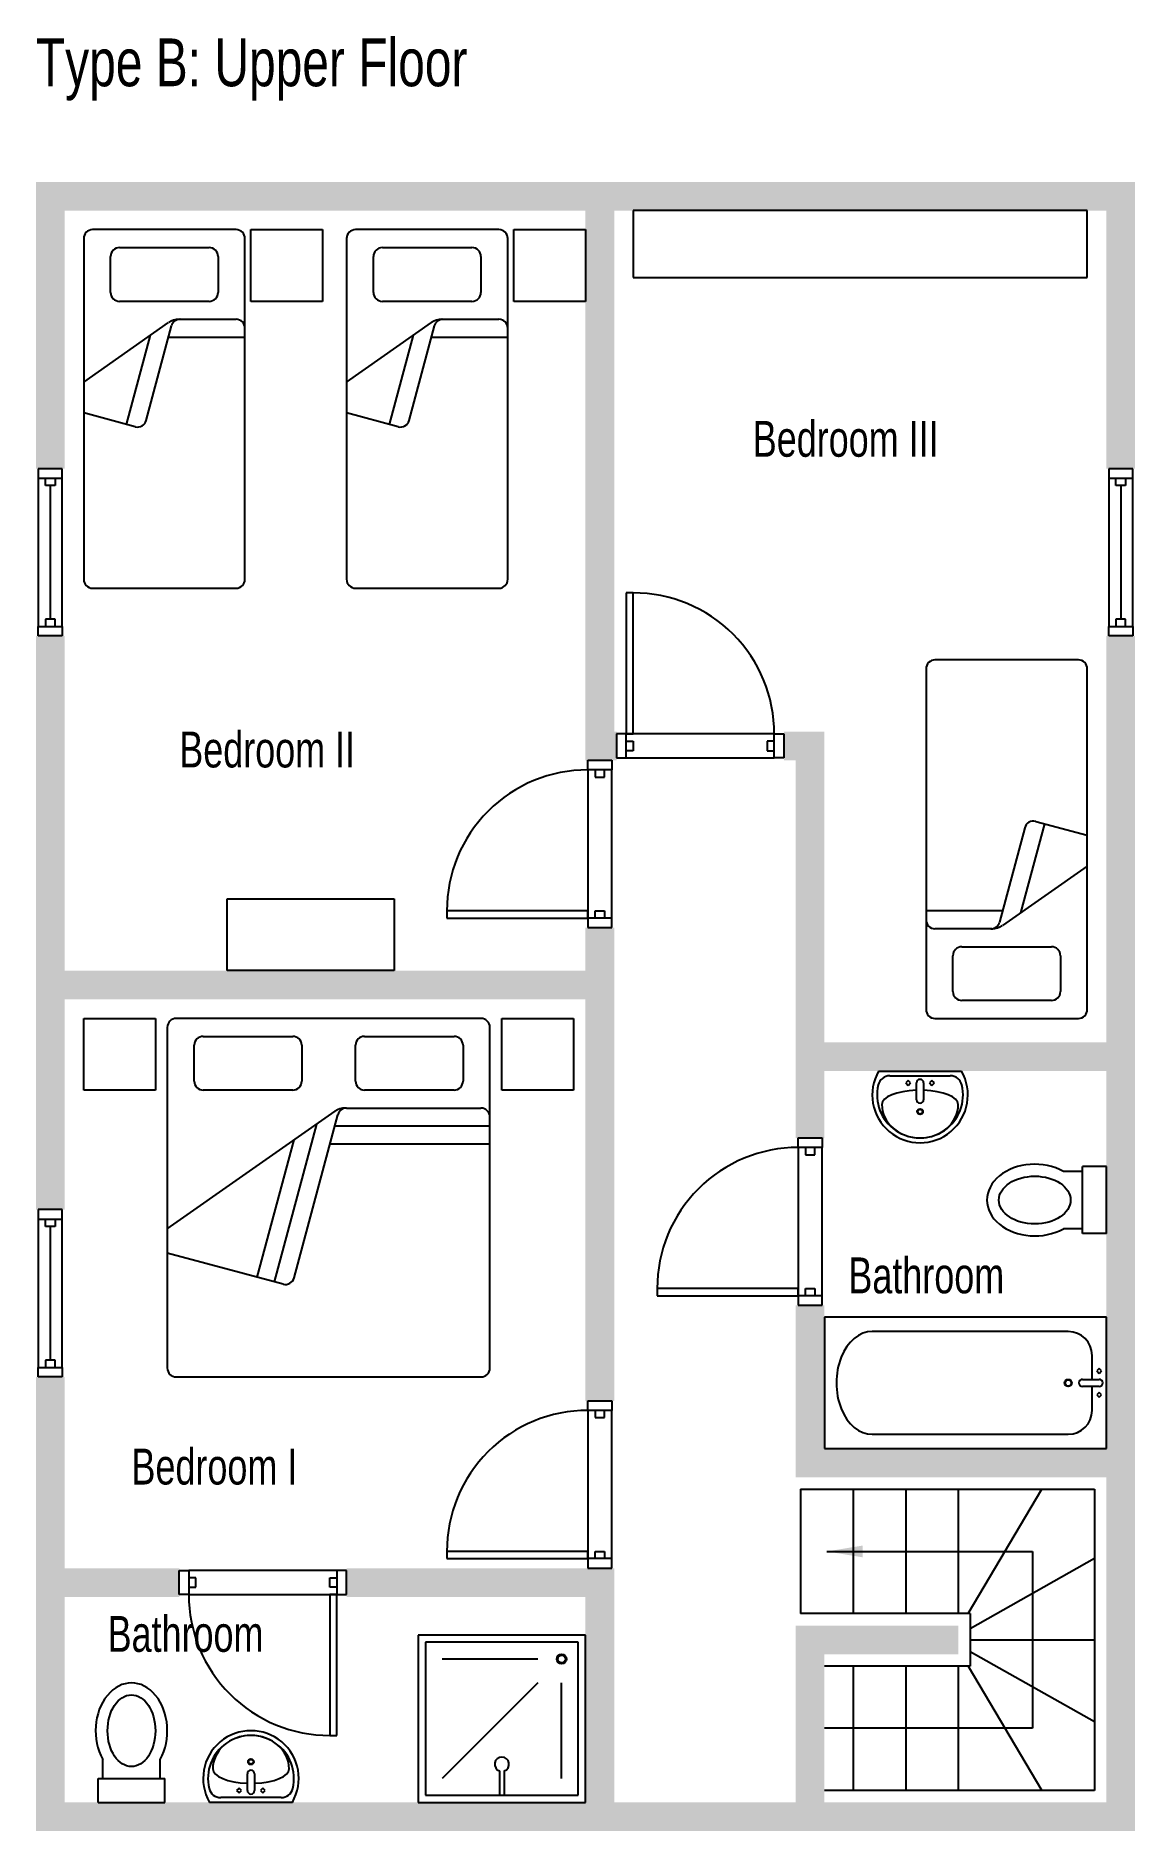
# Model space of a CAD drawing. Header units: metres. Extents: x 0 to 4.6, y -6.9 to 0.61.
import ezdxf

# ---------------------------------------------------------------- set-up
doc = ezdxf.new("R2010")
doc.units = ezdxf.units.M
doc.layers.get('0').update_dxf_attribs({"linetype": 'CONTINUOUS', "lineweight": 0})
for name, color, linetype, lineweight in [('doors', 7, 'CONTINUOUS', 25), ('filling', 8, 'CONTINUOUS', 0), ('interiors', 7, 'CONTINUOUS', 25), ('labels_bg', 7, 'CONTINUOUS', 70), ('labels_sm', 7, 'CONTINUOUS', 25), ('staircases', 7, 'CONTINUOUS', 25), ('windows', 7, 'CONTINUOUS', 25)]:
    doc.layers.add(name, color=color, linetype=linetype, lineweight=lineweight)
doc.styles.get("Standard").update_dxf_attribs({"font": 'txt', "width": 0.75})
doc.dimstyles.get("Standard").update_dxf_attribs({"dimtxt": 0.15, "dimasz": 0.15, "dimexe": 0.075, "dimexo": 0.0375, "dimgap": 0.0375, "dimtad": 1, "dimtxsty": 'Standard', "dimcen": 2.5, "dimadec": 0, "dimazin": 0, "dimtfac": 1, "dimtmove": 0, "dimatfit": 3, "dimfxl": 1, "dimarcsym": 0})

# ---------------------------------------------------------------- blocks, each defined once
blk = doc.blocks.new('door_70-1')
at = {"color": 0, "lineweight": -2}
for p, q in [((0.07, 0.64), (0.04, 0.64)), ((0.04, 0.64), (0.04, 0.05)), ((0.07, 0.05), (0.07, 0.64)), ((0.04, 0.05), (0, 0.05)), ((0, 0.05), (0, -0.05)), ((0.04, -0.05), (0.04, 0.05)), ((0.66, 0.05), (0.04, 0.05)), ((0.04, 0.05), (0.07, 0.05)), ((0.04, -0.02), (0.04, 0.02)), ((0.04, 0.02), (0.07, 0.02)), ((0.07, 0.02), (0.07, -0.02)), ((0.66, 0.02), (0.63, 0.02)), ((0.63, 0.02), (0.63, -0.02)), ((0.66, -0.05), (0.66, 0.05)), ((0.66, 0.05), (0.7, 0.05)), ((0.66, -0.02), (0.66, 0.02)), ((0.7, 0.05), (0.7, -0.05)), ((0, -0.05), (0.04, -0.05)), ((0.07, -0.02), (0.04, -0.02)), ((0.04, -0.05), (0.66, -0.05)), ((0.63, -0.02), (0.66, -0.02)), ((0.7, -0.05), (0.66, -0.05))]:
    blk.add_line(p, q, dxfattribs=at)
blk.add_arc((0.0715, 0.0515), 0.5885, 359.85082, 90.14918, dxfattribs=at)
blk = doc.blocks.new('toilet-0')
at = {"color": 0, "lineweight": -2}
for p, q in [((0.02, 0.1), (0.02, 0.18)), ((0.26, 0.1), (0.26, 0.18)), ((0, 0.1), (0.28, 0.1)), ((0, 0), (0, 0.1)), ((0.28, 0), (0.28, 0.1)), ((0, 0), (0.28, 0))]:
    blk.add_line(p, q, dxfattribs=at)
blk.add_ellipse((0.14, 0.3), major_axis=(0, 0.2), ratio=0.75, start_param=4.068888, end_param=2.214297, dxfattribs=at)
blk.add_ellipse((0.14, 0.3), major_axis=(0, 0.15), ratio=0.666667, dxfattribs=at)
blk = doc.blocks.new('bed_single_90_200-0')
at = {"color": 0, "lineweight": -2}
for p, q in [((0, 1.95), (0, 0.05)), ((0.85, 2), (0.05, 2)), ((0.9, 0.05), (0.9, 1.95)), ((0.15, 1.65), (0.15, 1.85)), ((0.2, 1.9), (0.7, 1.9)), ((0.75, 1.85), (0.75, 1.65)), ((0.7, 1.6), (0.2, 1.6)), ((0, 1.15), (0.474, 1.482)), ((0.239, 0.914), (0.373, 1.411)), ((0.349, 0.936), (0.49, 1.463)), ((0.532, 1.5), (0.85, 1.5)), ((0.473, 1.4), (0.9, 1.4)), ((0.288, 0.901), (0, 0.978)), ((0.05, 0), (0.85, 0))]:
    blk.add_line(p, q, dxfattribs=at)
for centre, radius, start, end in [((0.05, 1.95), 0.05, 90, 180), ((0.85, 1.95), 0.05, 0, 90), ((0.2, 1.85), 0.05, 90, 180), ((0.7, 1.85), 0.05, 0, 90), ((0.2, 1.65), 0.05, 180, 270), ((0.7, 1.65), 0.05, 270, 0), ((0.532, 1.4), 0.1, 90, 125), ((0.538, 1.45), 0.05, 90, 165), ((0.85, 1.45), 0.05, 0, 90), ((0.301, 0.949), 0.05, 255, 345), ((0.05, 0.05), 0.05, 180, 270), ((0.85, 0.05), 0.05, 270, 0)]:
    blk.add_arc(centre, radius, start, end, dxfattribs=at)
blk = doc.blocks.new('bed_double_180_200-0')
at = {"color": 0, "lineweight": -2}
for p, q in [((0, 1.95), (0, 0.05)), ((1.75, 2), (0.05, 2)), ((1.8, 0.05), (1.8, 1.95)), ((0.15, 1.65), (0.15, 1.85)), ((0.2, 1.9), (0.7, 1.9)), ((0.75, 1.85), (0.75, 1.65)), ((1.05, 1.65), (1.05, 1.85)), ((1.1, 1.9), (1.6, 1.9)), ((1.65, 1.85), (1.65, 1.65)), ((0.7, 1.6), (0.2, 1.6)), ((1.6, 1.6), (1.1, 1.6)), ((0, 0.827), (0.936, 1.482)), ((0.598, 0.53), (0.834, 1.411)), ((0.708, 0.553), (0.952, 1.463)), ((1, 1.5), (1.75, 1.5)), ((0.502, 0.556), (0.707, 1.322)), ((0.935, 1.4), (1.8, 1.4)), ((0.647, 0.517), (0, 0.691)), ((0.05, 0), (1.75, 0))]:
    blk.add_line(p, q, dxfattribs=at)
for centre, radius, start, end in [((0.05, 1.95), 0.05, 90, 180), ((1.75, 1.95), 0.05, 0, 90), ((0.2, 1.85), 0.05, 90, 180), ((0.7, 1.85), 0.05, 0, 90), ((1.1, 1.85), 0.05, 90, 180), ((1.6, 1.85), 0.05, 0, 90), ((0.2, 1.65), 0.05, 180, 270), ((0.7, 1.65), 0.05, 270, 0), ((1.1, 1.65), 0.05, 180, 270), ((1.6, 1.65), 0.05, 270, 0), ((0.993, 1.4), 0.1, 90, 125), ((1, 1.45), 0.05, 90, 165), ((1.75, 1.45), 0.05, 0, 90), ((0.659, 0.566), 0.05, 255, 345), ((0.05, 0.05), 0.05, 180, 270), ((1.75, 0.05), 0.05, 270, 0)]:
    blk.add_arc(centre, radius, start, end, dxfattribs=at)
at = {"layer": 'windows', "color": 0, "linetype": 'ByBlock', "lineweight": -2}
blk.add_line((0.908, 1.3), (1.8, 1.3), dxfattribs=at)
blk = doc.blocks.new('shower-0')
at = {"color": 0, "lineweight": -2}
for p, q in [((0.35, 0.7), (-0.35, 0.7)), ((-0.35, 0.7), (-0.35, 0)), ((0.35, 0), (0.35, 0.7)), ((0.32, 0.67), (-0.32, 0.67)), ((-0.32, 0.67), (-0.32, 0.03)), ((0.32, 0.03), (0.32, 0.67)), ((0.15, 0.6), (-0.25, 0.6)), ((0.15, 0.5), (-0.25, 0.1)), ((0.25, 0.1), (0.25, 0.5)), ((-0.01, 0.1317), (-0.01, 0.03)), ((0.01, 0.1317), (0.01, 0.03)), ((-0.35, 0), (0.35, 0)), ((-0.32, 0.03), (0.32, 0.03))]:
    blk.add_line(p, q, dxfattribs=at)
for radius in [0.02, 0.016]:
    blk.add_circle((0.25, 0.6), radius, dxfattribs=at)
blk.add_arc((0, 0.16), 0.03, 289.47122, 250.52878, dxfattribs=at)
blk = doc.blocks.new('sink-0')
at = {"color": 0, "lineweight": -2}
for p, q in [((-0.015, 0.05), (-0.015, 0.12)), ((0.015, 0.12), (0.015, 0.05)), ((0.1732, 0), (-0.1732, 0)), ((0.1265, 0.02), (-0.1265, 0.02)), ((-0.05, 0.06), (-0.06, 0.05)), ((-0.06, 0.05), (-0.05, 0.04)), ((-0.04, 0.05), (-0.05, 0.06)), ((-0.05, 0.04), (-0.04, 0.05)), ((0.05, 0.06), (0.04, 0.05)), ((0.04, 0.05), (0.05, 0.04)), ((0.06, 0.05), (0.05, 0.06)), ((0.05, 0.04), (0.06, 0.05))]:
    blk.add_line(p, q, dxfattribs=at)
for radius in [0.012, 0.01]:
    blk.add_circle((0, 0.17), radius, dxfattribs=at)
for centre, radius, start, end in [((0, 0.1), 0.2, 330, 210), ((0, 0.1), 0.18, 346.65764, 193.34236), ((0, 0.12), 0.015, 0, 180), ((-0.1265, 0.07), 0.05, 193.34236, 270), ((0, 0.05), 0.015, 180, 0), ((0.1265, 0.07), 0.05, 270, 346.65764)]:
    blk.add_arc(centre, radius, start, end, dxfattribs=at)
for major_axis, ratio, start_param, end_param in [((-0.16, 0), 0.875, 3.141593, 0), ((-0.16, 0), 0.375, 0, 1.476908), ((0.16, 0), 0.375, 4.806277, 0)]:
    blk.add_ellipse((0, 0.14), major_axis=major_axis, ratio=ratio, start_param=start_param, end_param=end_param, dxfattribs=at)
blk = doc.blocks.new('bath-0')
at = {"color": 0, "lineweight": -2}
for p, q in [((0, 0.55), (0, 0)), ((1.18, 0.55), (0, 0.55)), ((1.18, 0), (1.18, 0.55)), ((1.02, 0.49), (0.2, 0.49)), ((1.12, 0.29), (1.12, 0.39)), ((1.15, 0.335), (1.14, 0.325)), ((1.14, 0.325), (1.15, 0.315)), ((1.16, 0.325), (1.15, 0.335)), ((1.15, 0.315), (1.16, 0.325)), ((1.08, 0.29), (1.15, 0.29)), ((1.15, 0.26), (1.08, 0.26)), ((1.12, 0.16), (1.12, 0.26)), ((1.15, 0.235), (1.14, 0.225)), ((1.16, 0.225), (1.15, 0.235)), ((1.14, 0.225), (1.15, 0.215)), ((1.15, 0.215), (1.16, 0.225)), ((0, 0), (1.18, 0)), ((0.2, 0.06), (1.02, 0.06))]:
    blk.add_line(p, q, dxfattribs=at)
for radius in [0.015, 0.013]:
    blk.add_circle((1.02, 0.275), radius, dxfattribs=at)
for centre, radius, start, end in [((1.02, 0.39), 0.1, 0, 90), ((1.08, 0.275), 0.015, 90, 270), ((1.15, 0.275), 0.015, 270, 90), ((1.02, 0.16), 0.1, 270, 0)]:
    blk.add_arc(centre, radius, start, end, dxfattribs=at)
blk.add_ellipse((0.2, 0.275), major_axis=(0, 0.215), ratio=0.697674, start_param=0, end_param=3.141593, dxfattribs=at)
blk = doc.blocks.new('window_70-0')
at = {"color": 0, "lineweight": -2}
for p, q in [((0.04, 0.05), (0, 0.05)), ((0, 0.05), (0, -0.05)), ((0.04, -0.05), (0.04, 0.05)), ((0.66, 0.05), (0.04, 0.05)), ((0.04, -0.02), (0.04, 0.02)), ((0.04, 0.02), (0.07, 0.02)), ((0.07, 0.02), (0.07, -0.02)), ((0.07, 0), (0.63, 0)), ((0.66, 0.02), (0.63, 0.02)), ((0.63, 0.02), (0.63, -0.02)), ((0.66, -0.05), (0.66, 0.05)), ((0.66, 0.05), (0.7, 0.05)), ((0.66, -0.02), (0.66, 0.02)), ((0.7, 0.05), (0.7, -0.05)), ((0, -0.05), (0.04, -0.05)), ((0.07, -0.02), (0.04, -0.02)), ((0.04, -0.05), (0.66, -0.05)), ((0.63, -0.02), (0.66, -0.02)), ((0.7, -0.05), (0.66, -0.05))]:
    blk.add_line(p, q, dxfattribs=at)

msp = doc.modelspace()

# ---------------------------------------------------------------- hatches: boundary and pattern name
at = {"layer": 'filling'}
h = msp.add_hatch(color=256, dxfattribs=at)
edge = h.paths.add_edge_path()
edge.add_line((0, 0), (4.6, 0))
edge.add_line((4.6, 0), (4.6, -1.2))
edge.add_line((4.6, -1.2), (4.48, -1.2))
edge.add_line((4.48, -1.2), (4.48, -0.12))
edge.add_line((4.48, -0.12), (2.42, -0.12))
edge.add_line((2.42, -0.12), (2.42, -2.3))
edge.add_line((2.42, -2.3), (2.43, -2.3))
edge.add_line((2.43, -2.3), (2.43, -2.42))
edge.add_line((2.43, -2.42), (2.3, -2.42))
edge.add_line((2.3, -2.42), (2.3, -0.12))
edge.add_line((2.3, -0.12), (0.12, -0.12))
edge.add_line((0.12, -0.12), (0.12, -1.2))
edge.add_line((0.12, -1.2), (0, -1.2))
edge.add_line((0, -1.2), (0, 0))
edge.add_line((4.6, -6.9), (0, -6.9))
edge.add_line((0, -6.9), (0, -5))
edge.add_line((0, -5), (0.12, -5))
edge.add_line((0.12, -5), (0.12, -5.8))
edge.add_line((0.12, -5.8), (0.6, -5.8))
edge.add_line((0.6, -5.8), (0.6, -5.92))
edge.add_line((0.6, -5.92), (0.12, -5.92))
edge.add_line((0.12, -5.92), (0.12, -6.78))
edge.add_line((0.12, -6.78), (2.3, -6.78))
edge.add_line((2.3, -6.78), (2.3, -5.92))
edge.add_line((2.3, -5.92), (1.3, -5.92))
edge.add_line((1.3, -5.92), (1.3, -5.8))
edge.add_line((1.3, -5.8), (2.42, -5.8))
edge.add_line((2.42, -5.8), (2.42, -6.78))
edge.add_line((2.42, -6.78), (3.18, -6.78))
edge.add_line((3.18, -6.78), (3.18, -6.04))
edge.add_line((3.18, -6.04), (3.86, -6.04))
edge.add_line((3.86, -6.04), (3.86, -6.16))
edge.add_line((3.86, -6.16), (3.3, -6.16))
edge.add_line((3.3, -6.16), (3.3, -6.78))
edge.add_line((3.3, -6.78), (4.48, -6.78))
edge.add_line((4.48, -6.78), (4.48, -5.42))
edge.add_line((4.48, -5.42), (3.18, -5.42))
edge.add_line((3.18, -5.42), (3.18, -4.7))
edge.add_line((3.18, -4.7), (3.3, -4.7))
edge.add_line((3.3, -4.7), (3.3, -5.3))
edge.add_line((3.3, -5.3), (4.48, -5.3))
edge.add_line((4.48, -5.3), (4.48, -3.72))
edge.add_line((4.48, -3.72), (3.3, -3.72))
edge.add_line((3.3, -3.72), (3.3, -4))
edge.add_line((3.3, -4), (3.18, -4))
edge.add_line((3.18, -4), (3.18, -2.42))
edge.add_line((3.18, -2.42), (3.13, -2.42))
edge.add_line((3.13, -2.42), (3.13, -2.3))
edge.add_line((3.13, -2.3), (3.3, -2.3))
edge.add_line((3.3, -2.3), (3.3, -3.6))
edge.add_line((3.3, -3.6), (4.48, -3.6))
edge.add_line((4.48, -3.6), (4.48, -1.9))
edge.add_line((4.48, -1.9), (4.6, -1.9))
edge.add_line((4.6, -1.9), (4.6, -6.9))
edge.add_line((2.3, -3.12), (2.42, -3.12))
edge.add_line((2.42, -3.12), (2.42, -5.1))
edge.add_line((2.42, -5.1), (2.3, -5.1))
edge.add_line((2.3, -5.1), (2.3, -3.42))
edge.add_line((2.3, -3.42), (0.12, -3.42))
edge.add_line((0.12, -3.42), (0.12, -4.3))
edge.add_line((0.12, -4.3), (0, -4.3))
edge.add_line((0, -4.3), (0, -1.9))
edge.add_line((0, -1.9), (0.12, -1.9))
edge.add_line((0.12, -1.9), (0.12, -3.3))
edge.add_line((0.12, -3.3), (2.3, -3.3))
edge.add_line((2.3, -3.3), (2.3, -3.12))

# ---------------------------------------------------------------- linework, layer by layer
at = {"layer": 'interiors'}
for p, q in [((4.4, -0.12), (2.5, -0.12)), ((2.5, -0.12), (2.5, -0.4)), ((4.4, -0.4), (4.4, -0.12)), ((0.9, -0.2), (1.2, -0.2)), ((0.9, -0.5), (0.9, -0.2)), ((1.2, -0.2), (1.2, -0.5)), ((2, -0.2), (2.3, -0.2)), ((2, -0.5), (2, -0.2)), ((2.3, -0.2), (2.3, -0.5)), ((2.5, -0.4), (4.4, -0.4)), ((1.2, -0.5), (0.9, -0.5)), ((2.3, -0.5), (2, -0.5)), ((0.8, -3), (1.5, -3)), ((0.8, -3.3), (0.8, -3)), ((1.5, -3), (1.5, -3.3)), ((1.5, -3.3), (0.8, -3.3)), ((0.2, -3.5), (0.5, -3.5)), ((0.2, -3.8), (0.2, -3.5)), ((0.5, -3.5), (0.5, -3.8)), ((1.95, -3.5), (2.25, -3.5)), ((1.95, -3.8), (1.95, -3.5)), ((2.25, -3.5), (2.25, -3.8)), ((0.5, -3.8), (0.2, -3.8)), ((2.25, -3.8), (1.95, -3.8))]:
    msp.add_line(p, q, dxfattribs=at)
at = {"layer": 'staircases'}
for p, q in [((3.2, -5.47), (3.2, -5.99)), ((3.2, -5.47), (4.43, -5.47)), ((3.42, -5.47), (3.42, -5.99)), ((3.64, -5.47), (3.64, -5.99)), ((3.86, -5.47), (3.86, -5.99)), ((3.9016, -5.99), (4.2103, -5.47)), ((4.43, -5.47), (4.43, -6.73)), ((3.91, -6.0518), (4.43, -5.7582)), ((3.91, -5.99), (3.2, -5.99)), ((3.91, -5.99), (3.91, -6.21)), ((3.91, -6.1), (4.43, -6.1)), ((3.91, -6.1482), (4.43, -6.4418)), ((3.91, -6.21), (3.3, -6.21)), ((3.42, -6.21), (3.42, -6.73)), ((3.64, -6.21), (3.64, -6.73)), ((3.86, -6.21), (3.86, -6.73)), ((3.9016, -6.21), (4.2103, -6.73)), ((4.43, -6.73), (3.3, -6.73))]:
    msp.add_line(p, q, dxfattribs=at)

# ---------------------------------------------------------------- block references
at = {"layer": 'doors'}
msp.add_blockref('door_70-1', (2.43, -2.36), dxfattribs=at)
for p, rotation in [((2.36, -3.12), 90), ((3.24, -4.7), 90), ((2.36, -5.8), 90), ((1.3, -5.86), 180)]:
    msp.add_blockref('door_70-1', p, dxfattribs=dict(at, rotation=rotation))
at = {"layer": 'interiors', "xscale": 0.75, "yscale": 0.75}
for name, p in [('bed_single_90_200-0', (0.2, -1.7)), ('bed_single_90_200-0', (1.3, -1.7)), ('bed_double_180_200-0', (0.55, -5))]:
    msp.add_blockref(name, p, dxfattribs=at)
at = {"layer": 'interiors', "xscale": 0.75, "yscale": 0.75, "rotation": 180}
msp.add_blockref('bed_single_90_200-0', (4.4, -2), dxfattribs=at)
at = {"layer": 'interiors'}
for name, p, rotation in [('sink-0', (3.7, -3.72), 180), ('toilet-0', (4.48, -4.4), 90)]:
    msp.add_blockref(name, p, dxfattribs=dict(at, rotation=rotation))
for name, p in [('bath-0', (3.3, -5.3)), ('shower-0', (1.95, -6.78)), ('toilet-0', (0.26, -6.78)), ('sink-0', (0.9, -6.78))]:
    msp.add_blockref(name, p, dxfattribs=at)
at = {"layer": 'windows'}
for p, rotation in [((0.06, -1.2), 270), ((4.54, -1.2), -90), ((0.06, -4.3), 270)]:
    msp.add_blockref('window_70-0', p, dxfattribs=dict(at, rotation=rotation))

# ---------------------------------------------------------------- texts
at = {"layer": 'labels_bg', "insert": (0, 0.6), "char_height": 0.2, "width": 100, "attachment_point": 1}
msp.add_mtext('Type\\~B:\\~Upper\\~Floor', dxfattribs=at)
at = {"layer": 'labels_sm', "char_height": 0.15, "width": 100, "attachment_point": 1}
for s, insert in [('Bedroom\\~III', (3, -1)), ('Bedroom\\~II', (0.6, -2.3)), ('Bathroom', (3.4, -4.5)), ('Bedroom\\~I', (0.4, -5.3)), ('Bathroom', (0.3, -6))]:
    msp.add_mtext(s, dxfattribs=dict(at, insert=insert))

# ---------------------------------------------------------------- leaders
at = {"layer": 'windows', "color": 0, "linetype": 'ByBlock', "lineweight": -2}
msp.add_leader([(3.31, -5.73), (4.17, -5.73), (4.17, -6.47), (3.3, -6.47)], dimstyle='Standard', dxfattribs=at)

doc.saveas('drawing.dxf')
